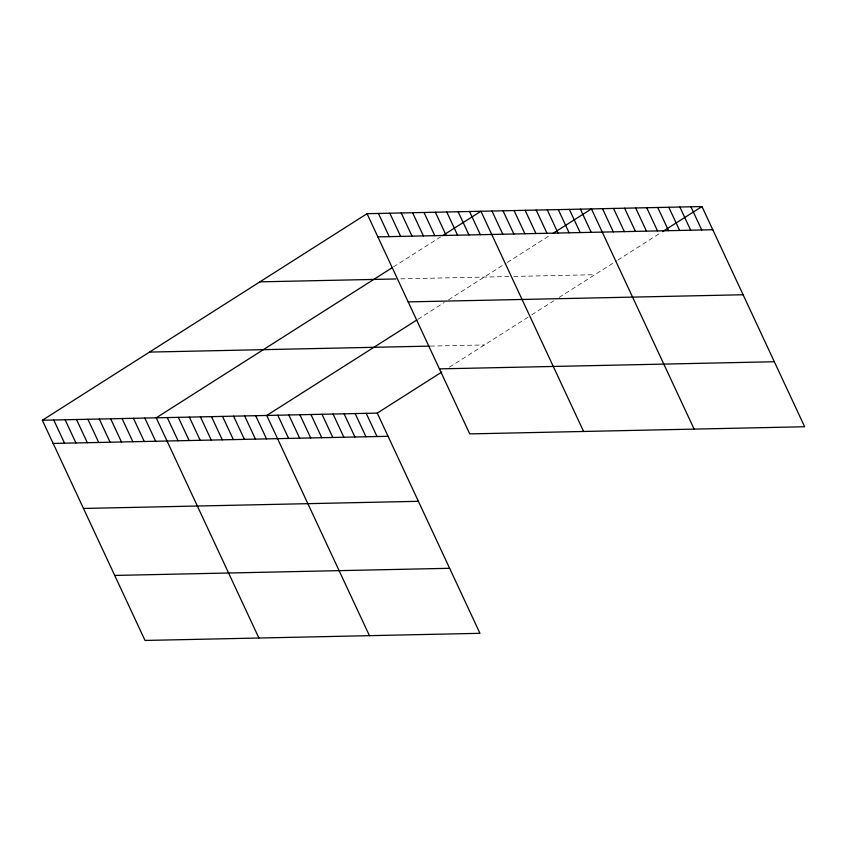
<?xml version="1.0" encoding="UTF-8"?>
<svg xmlns="http://www.w3.org/2000/svg" width="847" height="847" viewBox="0 0 847 847"><rect width="100%" height="100%" fill="white"/><g stroke="black" fill="none" stroke-linecap="round" stroke-linejoin="round"><path stroke-width="0.64" stroke-dasharray="4.24 3.18" d="M393.453 266.911L440.472 237.001M418.058 319.213L444.336 302.485M448.55 299.806L506.157 263.163M507.258 262.464L549.894 235.339M449.429 367.196L530.677 315.518M531.736 314.84L553.811 300.801M559.073 297.456L616.68 260.802M617.781 260.103L660.416 232.978M400.79 278.854L508.856 276.546M513.769 276.44L594.816 274.714M430.382 346.095L484.42 344.941"/><path stroke-width="1.27" d="M42.35 420.25L377.264 413.103L479.953 633.312L145.028 640.448L42.35 420.25L367.047 213.688L701.972 206.552L804.65 426.75L469.736 433.897L367.047 213.688M392.362 267.599L156.219 417.815L258.907 638.024M442.653 235.604L480.927 211.263L583.604 431.462M416.999 319.88L266.741 415.464L369.43 635.663M553.176 233.253L591.45 208.913L694.127 429.111M377.264 413.103L441.774 372.066M662.608 231.591L701.972 206.552M377.868 236.885L712.782 229.738M259.902 281.85L395.877 278.959M408.18 301.892L743.094 294.756M149.506 352.087L429.154 346.127M439.413 368.879L774.338 361.743M53.16 443.436L388.085 436.3M83.482 508.454L418.397 501.308M114.716 575.431L449.63 568.295M690.919 206.784L701.729 229.982M679.866 207.028L690.676 230.215M668.812 207.261L679.622 230.448M657.759 207.494L668.569 230.68M646.706 207.727L657.526 230.924M635.652 207.97L646.473 231.157M624.599 208.203L635.419 231.39M613.546 208.436L624.366 231.623M602.503 208.669L613.313 231.866M580.396 209.145L591.206 232.332M569.343 209.378L580.153 232.565M558.289 209.611L569.099 232.809M547.236 209.855L558.046 233.041M536.183 210.088L547.003 233.274M525.129 210.321L535.95 233.507M514.076 210.554L524.896 233.751M503.023 210.797L513.843 233.984M491.98 211.03L502.79 234.217M469.534 211.506L480.355 234.693M458.153 211.75L468.963 234.937M446.761 211.994L457.581 235.18M435.379 212.237L446.189 235.424M423.987 212.481L434.797 235.667M412.605 212.724L423.415 235.911M401.213 212.968L412.023 236.154M389.821 213.211L400.642 236.398M378.44 213.444L389.249 236.641M366.211 413.347L377.031 436.533M355.158 413.58L365.978 436.766M344.104 413.812L354.925 436.999M333.062 414.045L343.871 437.243M322.008 414.289L332.818 437.476M310.955 414.522L321.765 437.708M299.902 414.755L310.711 437.941M288.848 414.988L299.658 438.185M277.795 415.231L288.605 438.418M255.688 415.697L266.509 438.894M244.635 415.93L255.455 439.127M233.592 416.173L244.402 439.36M222.539 416.406L233.349 439.593M211.485 416.639L222.295 439.837M200.432 416.872L211.242 440.069M189.379 417.116L200.188 440.302M178.325 417.349L189.135 440.535M167.272 417.582L178.092 440.779M144.837 418.058L155.647 441.255M133.445 418.302L144.265 441.499M122.063 418.545L132.873 441.742M110.671 418.789L121.492 441.986M99.29 419.032L110.099 442.219M87.897 419.276L98.718 442.462M76.516 419.519L87.326 442.706M65.124 419.763L75.934 442.949M53.742 420.006L64.552 443.193"/></g></svg>
